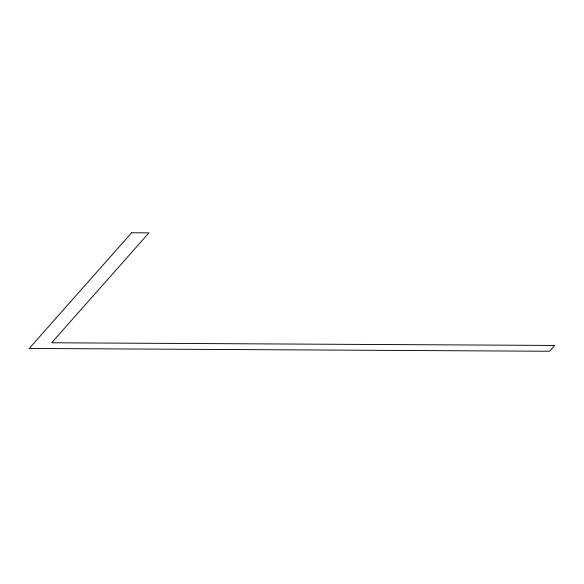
<?xml version="1.0" encoding="UTF-8"?>
<svg xmlns="http://www.w3.org/2000/svg" width="584" height="584" viewBox="0 0 584 584"><rect width="100%" height="100%" fill="white"/><g stroke="black" fill="none" stroke-linecap="round" stroke-linejoin="round"><path stroke-width="0.88" d="M131.619 232.761L29.2 348.458L549.683 351.239L554.8 345.451L51.669 342.772L148.971 232.855L131.619 232.761"/></g></svg>
